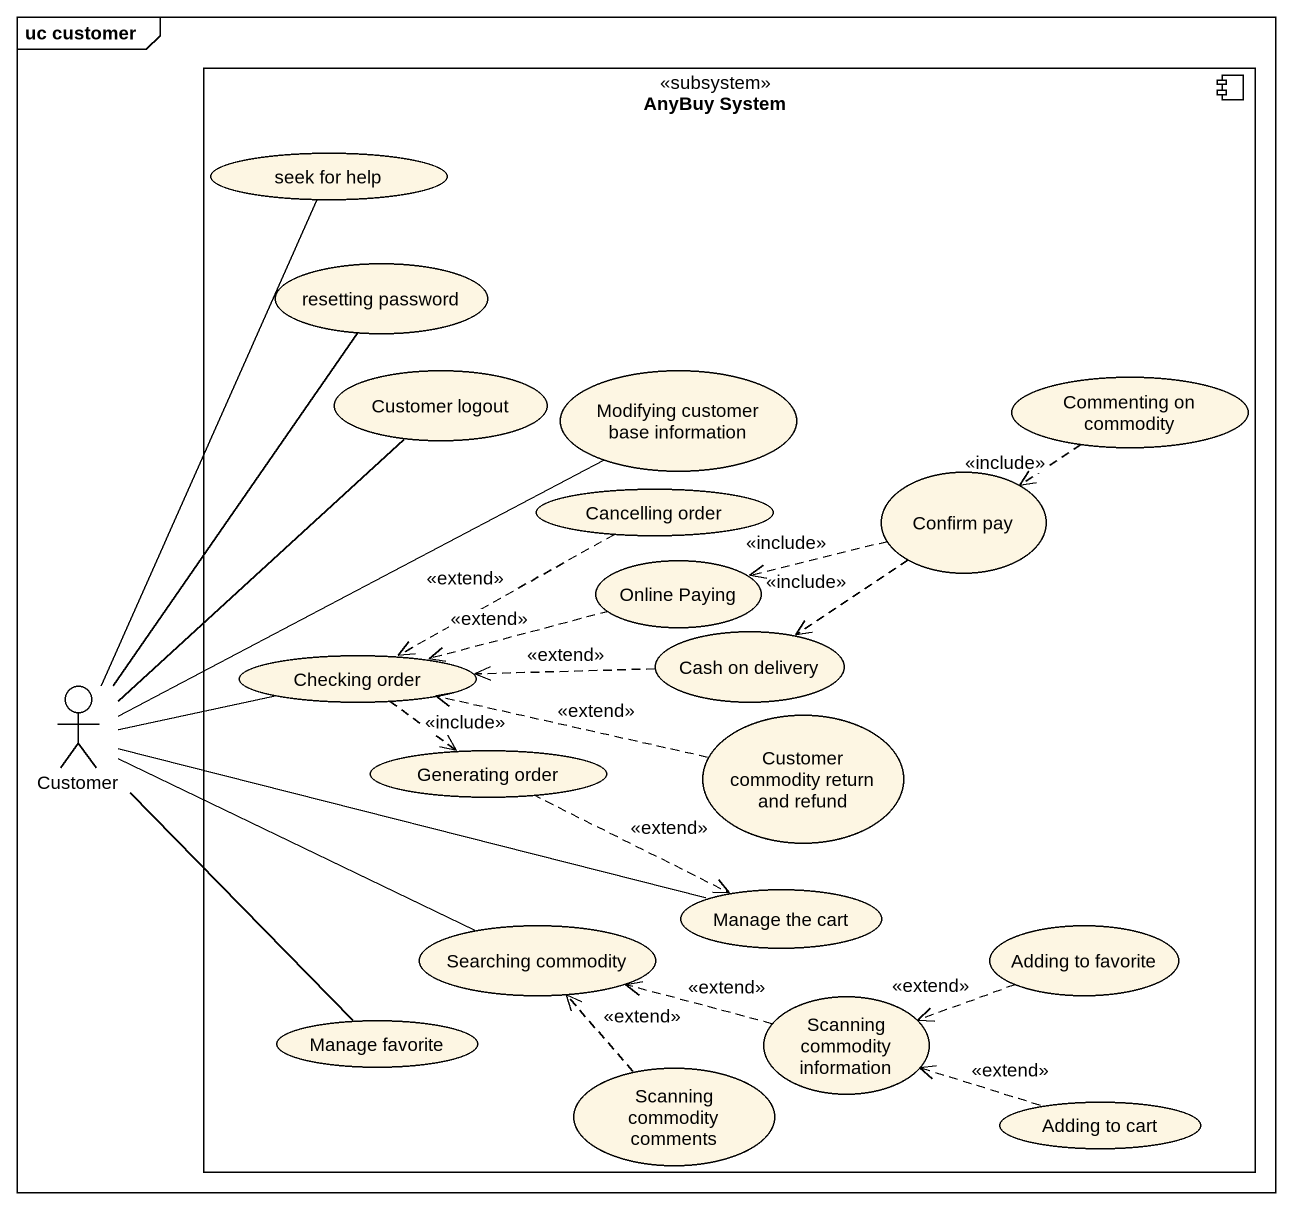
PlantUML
@startuml
mainframe uc customer
component "AnyBuy System" as AnyBuy_System <<subsystem>> {
  usecase "seek for help" as seek_for_help
  usecase "resetting password" as resetting_password
  usecase "Customer logout" as Customer_logout
  usecase "Modifying customer base information" as Modifying_customer_base
  usecase "Commenting on commodity" as Commenting_on_commodity
  usecase "Cancelling order" as Cancelling_order
  usecase "Confirm pay" as Confirm_pay
  usecase "Online Paying" as Online_Paying
  usecase "Checking order" as Checking_order
  usecase "Cash on delivery" as Cash_on_delivery
  usecase "Customer commodity return and refund" as Customer_commodity_return
  usecase "Generating order" as Generating_order
  usecase "Searching commodity" as Searching_commodity
  usecase "Manage the cart" as Manage_the_cart
  usecase "Adding to favorite" as Adding_to_favorite
  usecase "Manage favorite" as Manage_favorite
  usecase "Scanning commodity information" as Scanning_commodity
  usecase "Scanning commodity comments" as Scanning_commodity_comments
  usecase "Adding to cart" as Adding_to_cart
}
actor Customer
Commenting_on_commodity ..> Confirm_pay : <<include>>
Cancelling_order .left.> Checking_order : <<extend>>
Confirm_pay .left.> Online_Paying : <<include>>
Confirm_pay ..> Cash_on_delivery : <<include>>
Online_Paying .left.> Checking_order : <<extend>>
Checking_order ..> Generating_order : <<include>>
Cash_on_delivery .left.> Checking_order : <<extend>>
Customer -up- seek_for_help
Customer -up- resetting_password
Customer -up- Customer_logout
Customer -right- Modifying_customer_base
Customer -right- Checking_order
Customer -right- Searching_commodity
Customer -right- Manage_the_cart
Customer -- Manage_favorite
Customer_commodity_return .left.> Checking_order : <<extend>>
Generating_order .right.> Manage_the_cart : <<extend>>
Adding_to_favorite .left.> Scanning_commodity : <<extend>>
Scanning_commodity .left.> Searching_commodity : <<extend>>
Scanning_commodity_comments .up.> Searching_commodity : <<extend>>
Adding_to_cart .left.> Scanning_commodity : <<extend>>
@enduml
